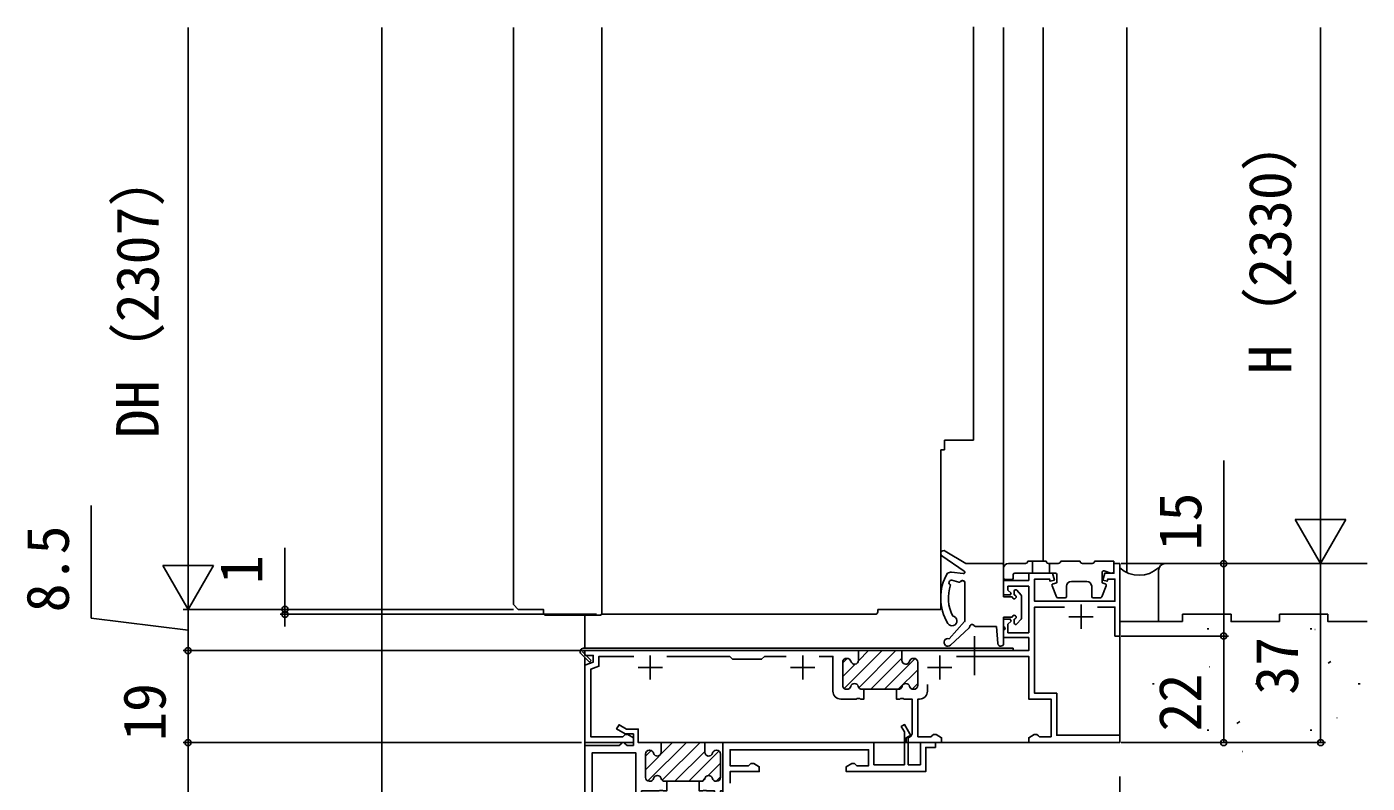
# Model space of a CAD drawing. Units: millimetres, scale not verified. Extents: x -525 to 525, y -783 to 779.
# Drawn here: x -159.5 to 117.4, y -305.3 to -149 of the extents above; entities that cross this region are included whole.
import ezdxf
from ezdxf.enums import TextEntityAlignment as Align

# ---------------------------------------------------------------- set-up
doc = ezdxf.new("R2010")
doc.units = ezdxf.units.MM
doc.header["$LTSCALE"] = 4
for name, color, linetype in [('0-2_YKK_11', 7, 'Continuous'), ('0-4_YKK_12', 2, 'Continuous'), ('0-5_YKK_13', 4, 'Continuous'), ('0-7_YKK_D', 6, 'Continuous'), ('0-9_YSS_K', 3, 'Continuous'), ('0-A_YSS_KE', 3, 'Continuous')]:
    doc.layers.add(name, color=color, linetype=linetype)
doc.styles.add('ＭＳ ゴシック', font='')
doc.styles.get('ＭＳ ゴシック').set_extended_font_data('MS Gothic')

msp = doc.modelspace()

# ---------------------------------------------------------------- linework, layer by layer
at = {"layer": '0-2_YKK_11'}
for p, q in [((58.292, -268.403), (58.292, -273.403)), ((55.792, -270.903), (60.792, -270.903)), ((-30.708, -278.903), (-30.708, -283.903)), ((0.792, -278.903), (0.792, -283.903)), ((9.042, -280.423), (9.961, -279.503)), ((9.371, -285.75), (17.218, -277.903)), ((9.943, -279.503), (9.842, -279.503)), ((9.943, -279.503), (9.842, -279.503)), ((12.285, -280.008), (14.39, -277.903)), ((12.387, -285.563), (20.047, -277.903)), ((14.875, -285.903), (21.292, -279.486)), ((17.704, -285.903), (24.044, -279.562)), ((23.742, -279.503), (23.641, -279.503)), ((23.742, -279.503), (23.641, -279.503)), ((29.092, -278.903), (29.092, -283.903)), ((-33.208, -281.403), (-28.208, -281.403)), ((-1.708, -281.403), (3.292, -281.403)), ((9.042, -280.303), (9.042, -285.103)), ((9.042, -280.303), (9.042, -285.103)), ((9.042, -283.251), (11.597, -280.696)), ((20.532, -285.903), (24.542, -281.893)), ((24.542, -285.103), (24.542, -280.303)), ((24.542, -285.103), (24.542, -280.303)), ((26.592, -281.403), (31.592, -281.403)), ((23.398, -285.865), (24.542, -284.722)), ((26.542, -284.888), (26.542, -286.303)), ((9.842, -285.903), (9.943, -285.903)), ((9.842, -285.903), (9.943, -285.903)), ((13.041, -285.903), (20.543, -285.903)), ((23.641, -285.903), (23.742, -285.903)), ((23.641, -285.903), (23.742, -285.903)), ((-31.708, -302.521), (-26.09, -296.903)), ((-31.708, -299.692), (-30.558, -298.543)), ((-31.205, -304.846), (-23.262, -296.903)), ((-30.908, -298.503), (-30.807, -298.503)), ((-30.908, -298.503), (-30.807, -298.503)), ((-28.458, -298.903), (-28.458, -296.903)), ((-28.236, -304.705), (-20.433, -296.903)), ((-25.605, -304.903), (-19.458, -298.756)), ((-22.777, -304.903), (-16.533, -298.659)), ((-17.109, -298.503), (-17.008, -298.503)), ((-17.109, -298.503), (-17.008, -298.503)), ((-31.708, -304.103), (-31.708, -299.303)), ((-31.708, -304.103), (-31.708, -299.303)), ((-18.754, -303.709), (-16.208, -301.163)), ((-16.208, -299.303), (-16.208, -304.103)), ((-16.208, -299.303), (-16.208, -304.103)), ((-19.877, -304.832), (-19.479, -304.434)), ((-17.12, -304.903), (-16.208, -303.991)), ((-30.807, -304.903), (-30.908, -304.903)), ((-30.807, -304.903), (-30.908, -304.903)), ((-20.207, -304.903), (-27.709, -304.903)), ((-17.008, -304.903), (-17.109, -304.903)), ((-17.008, -304.903), (-17.109, -304.903))]:
    msp.add_line(p, q, dxfattribs=at)
for points in [[(21.292, -279.903), (21.292, -277.903), (47.492, -277.903), (47.492, -275.203), (42.292, -275.203), (42.292, -271.403), (43.668, -271.403), (43.828, -271.791), (43.192, -272.427), (43.192, -274.203), (47.492, -274.203), (47.492, -264.603), (43.192, -264.603), (43.192, -265.379), (43.828, -266.015), (43.668, -266.403), (42.292, -266.403), (42.292, -263.403), (47.492, -263.403), (47.492, -261.903), (52.393, -261.903), (52.777, -263.337), (51.907, -263.57), (51.782, -263.103), (48.692, -263.103), (48.692, -267.703), (65.292, -267.703), (65.292, -263.103), (63.802, -263.103), (63.677, -263.57), (62.807, -263.337), (63.191, -261.903), (65.092, -261.903), (65.092, -259.903), (66.292, -259.903), (66.292, -274.903), (65.292, -274.903), (65.292, -268.903), (61.674, -268.903)], [(54.91, -268.903), (48.692, -268.903), (48.692, -286.703), (53.292, -286.703), (53.292, -295.403), (66.292, -295.403), (66.292, -296.903), (47.492, -296.903), (47.492, -295.903), (48.618, -295.253), (49.192, -295.253), (49.49, -295.523), (49.689, -295.703), (52.092, -295.703), (52.092, -287.903), (47.492, -287.903), (47.492, -279.103), (32.539, -279.103)], [(-34.107, -279.103), (-41.308, -279.103), (-41.308, -281.125), (-43.008, -281.743), (-43.008, -295.703), (-36.406, -295.703), (-36.207, -295.523), (-35.908, -295.253), (-35.334, -295.253), (-34.208, -295.903), (-34.208, -296.903), (-44.208, -296.903), (-44.208, -280.903), (-42.508, -280.284), (-42.508, -278.903), (-44.208, -278.903), (-44.208, -277.903), (12.292, -277.903), (12.292, -279.903)], [(-2.607, -279.103), (-7.108, -279.103), (-7.708, -279.703), (-13.708, -279.703), (-14.308, -279.103), (-27.31, -279.103)], [(7.042, -286.303), (7.042, -279.103), (4.19, -279.103)], [(21.292, -279.903), (21.292, -277.903), (12.292, -277.903), (12.292, -279.903)], [(13.041, -285.903), (13.442, -285.903), (13.442, -287.903), (12.75, -287.903), (12.567, -287.783), (12.017, -287.783), (11.834, -287.903), (8.642, -287.903)], [(24.942, -287.903), (24.592, -287.903), (24.592, -295.703), (27.294, -295.703), (27.493, -295.523), (27.792, -295.253), (28.366, -295.253), (29.492, -295.903), (29.492, -296.903), (22.192, -296.903), (22.192, -295.903), (23.392, -295.21), (23.392, -287.903), (21.75, -287.903), (21.567, -287.783), (21.017, -287.783), (20.834, -287.903), (20.142, -287.903), (20.142, -285.903), (20.543, -285.903)], [(-28.458, -298.903), (-28.458, -296.903), (-33.208, -296.903), (-33.208, -294.103), (-35.64, -294.103), (-37.158, -293.227), (-37.658, -294.093), (-35.908, -295.103), (-34.208, -295.103), (-34.208, -297.503), (-35.508, -297.503), (-35.808, -297.203), (-36.108, -296.903), (-36.508, -296.903), (-36.808, -297.203), (-37.108, -297.503), (-44.208, -297.503), (-44.208, -382.903)], [(-14.208, -305.303), (-14.208, -302.903), (-8.208, -302.903), (-8.208, -301.903), (-9.334, -301.253), (-9.908, -301.253), (-10.207, -301.523), (-10.406, -301.703), (-14.208, -301.703), (-14.208, -298.403), (14.392, -298.403), (14.392, -301.703), (11.989, -301.703), (11.79, -301.523), (11.492, -301.253), (10.918, -301.253), (9.792, -301.903), (9.792, -302.903), (26.192, -302.903), (26.192, -297.903), (28.192, -297.903), (28.192, -296.903), (25.092, -296.903), (25.092, -301.503), (22.592, -301.503), (22.592, -295.903), (23.202, -295.551), (21.846, -293.203), (21.153, -293.603), (21.792, -294.709), (21.792, -301.503), (15.492, -301.503), (15.492, -296.903)], [(-42.708, -340.403), (-42.708, -299.003), (-33.708, -299.003), (-33.708, -336.503), (-36.508, -336.503)], [(-28.458, -296.903), (-19.458, -296.903), (-19.458, -298.903)], [(15.492, -296.903), (-19.458, -296.903), (-19.458, -298.903)], [(-32.508, -339.803), (-32.508, -306.903), (-28.916, -306.903), (-28.733, -306.783), (-28.183, -306.783), (-28, -306.903), (-27.308, -306.903), (-27.308, -304.903), (-27.709, -304.903)], [(-20.207, -304.903), (-20.608, -304.903), (-20.608, -306.903), (-19.916, -306.903), (-19.733, -306.783), (-19.183, -306.783), (-19, -306.903), (-17.408, -306.903), (-17.408, -314.603), (-18.306, -315.073), (-17.408, -316.903), (-14.208, -316.903), (-14.208, -315.803), (-16.208, -315.803), (-16.208, -306.903), (-15.808, -306.903)]]:
    msp.add_lwpolyline(points, dxfattribs=at)
for centre, radius, start, end in [((9.842, -280.303), 0.8, 90.00001, 179.99999), ((9.842, -280.303), 0.8, 90.00001, 179.99999), ((9.943, -280.303), 0.8, 14.47749, 89.99997), ((9.943, -280.303), 0.8, 14.47749, 89.99997), ((23.641, -280.303), 0.8, 90.00003, 165.52251), ((23.641, -280.303), 0.8, 90.00003, 165.52251), ((23.742, -280.303), 0.8, 0.00001, 89.99999), ((23.742, -280.303), 0.8, 0.00001, 89.99999), ((11.492, -279.903), 0.8, 194.47752, 359.99999), ((11.492, -279.903), 0.8, 194.47752, 359.99999), ((22.092, -279.903), 0.8, 180.00001, 345.52248), ((22.092, -279.903), 0.8, 180.00001, 345.52248), ((9.842, -285.103), 0.8, 180.00001, 269.99999), ((9.842, -285.103), 0.8, 180.00001, 269.99999), ((11.492, -285.503), 0.8, 14.47752, 165.52248), ((11.492, -285.503), 0.8, 14.47752, 165.52248), ((22.092, -285.503), 0.8, 14.47752, 165.52248), ((22.092, -285.503), 0.8, 14.47752, 165.52248), ((23.742, -285.103), 0.8, 270.00001, 359.99999), ((23.742, -285.103), 0.8, 270.00001, 359.99999), ((8.642, -286.303), 1.6, 180.00001, 269.99999), ((9.943, -285.103), 0.8, 270.00003, 345.52251), ((9.943, -285.103), 0.8, 270.00003, 345.52251), ((13.041, -285.103), 0.8, 194.47749, 269.99997), ((13.041, -285.103), 0.8, 194.47749, 269.99997), ((20.543, -285.103), 0.8, 270.00003, 345.52251), ((20.543, -285.103), 0.8, 270.00003, 345.52251), ((23.641, -285.103), 0.8, 194.47749, 269.99997), ((23.641, -285.103), 0.8, 194.47749, 269.99997), ((24.942, -286.303), 1.6, 270.00001, 359.99999), ((-30.908, -299.303), 0.8, 90.00001, 179.99999), ((-30.908, -299.303), 0.8, 90.00001, 179.99999), ((-30.807, -299.303), 0.8, 14.47749, 89.99997), ((-30.807, -299.303), 0.8, 14.47749, 89.99997), ((-29.258, -298.903), 0.8, 194.47752, 359.99999), ((-29.258, -298.903), 0.8, 194.47752, 359.99999), ((-18.658, -298.903), 0.8, 180.00001, 345.52248), ((-18.658, -298.903), 0.8, 180.00001, 345.52248), ((-17.109, -299.303), 0.8, 90.00003, 165.52251), ((-17.109, -299.303), 0.8, 90.00003, 165.52251), ((-17.008, -299.303), 0.8, 0.00001, 89.99999), ((-17.008, -299.303), 0.8, 0.00001, 89.99999), ((-30.908, -304.103), 0.8, 180.00001, 269.99999), ((-30.908, -304.103), 0.8, 180.00001, 269.99999), ((-30.807, -304.103), 0.8, 270.00003, 345.52251), ((-30.807, -304.103), 0.8, 270.00003, 345.52251), ((-29.258, -304.503), 0.8, 14.47752, 165.52248), ((-29.258, -304.503), 0.8, 14.47752, 165.52248), ((-27.709, -304.103), 0.8, 194.47749, 269.99997), ((-27.709, -304.103), 0.8, 194.47749, 269.99997), ((-20.207, -304.103), 0.8, 270.00003, 345.52251), ((-20.207, -304.103), 0.8, 270.00003, 345.52251), ((-18.658, -304.503), 0.8, 14.47752, 165.52248), ((-18.658, -304.503), 0.8, 14.47752, 165.52248), ((-17.109, -304.103), 0.8, 194.47749, 269.99997), ((-17.109, -304.103), 0.8, 194.47749, 269.99997), ((-17.008, -304.103), 0.8, 270.00001, 359.99999), ((-17.008, -304.103), 0.8, 270.00001, 359.99999)]:
    msp.add_arc(centre, radius, start, end, dxfattribs=at)
at = {"layer": '0-4_YKK_12'}
for p, q in [((-86.208, -149.154), (-86.208, -364.903)), ((42.292, -149.154), (42.292, -260.903)), ((50.492, -149.154), (50.492, -259.403)), ((67.784, -149.154), (67.784, -261.777)), ((-44.208, -270.603), (-44.208, -277.403)), ((66.292, -274.603), (66.292, -296.903)), ((-44.208, -277.903), (-44.208, -278.686)), ((-44.208, -279.393), (-44.208, -281.113)), ((-44.208, -296.403), (-44.208, -298.003)), ((-15.708, -296.903), (-15.708, -382.903)), ((-15.708, -296.903), (66.292, -296.903))]:
    msp.add_line(p, q, dxfattribs=at)
at = {"layer": '0-5_YKK_13'}
for p, q in [((-59.008, -149.154), (-59.008, -268.403)), ((-40.708, -270.403), (-40.708, -149.154)), ((36.092, -148.982), (36.092, -234.403)), ((36.092, -234.403), (30.092, -234.403)), ((30.092, -234.403), (30.092, -236.403)), ((30.092, -236.403), (29.292, -236.403)), ((30.21, -257.324), (34.514, -259.903)), ((29.565, -258.336), (34.16, -261.45)), ((41.992, -259.903), (34.514, -259.903)), ((42.292, -266.803), (42.292, -260.203)), ((46.792, -259.903), (43.292, -259.903)), ((51.092, -259.403), (47.292, -259.403)), ((48.292, -259.403), (48.292, -261.903)), ((53.592, -259.903), (51.592, -259.903)), ((51.792, -259.903), (51.792, -261.903)), ((58.092, -259.403), (54.092, -259.403)), ((60.592, -259.903), (58.592, -259.903)), ((65.092, -259.403), (61.092, -259.403)), ((65.092, -261.403), (65.092, -259.403)), ((33.916, -261.998), (31.558, -261.696)), ((42.292, -262.903), (42.292, -260.903)), ((44.292, -262.903), (44.292, -262.203)), ((44.592, -261.903), (52.992, -261.903)), ((53.292, -262.203), (53.292, -263.903)), ((62.692, -261.703), (62.692, -263.903)), ((63.089, -261.419), (64.431, -261.876)), ((33.074, -263.75), (31.621, -263.375)), ((34.292, -271.719), (34.292, -263.945)), ((42.592, -263.203), (43.992, -263.203)), ((44.492, -266.403), (44.492, -265.603)), ((45.016, -265.404), (45.916, -266.418)), ((52.313, -264.513), (53.217, -266.813)), ((53.292, -263.903), (52.514, -264.113)), ((55.292, -266.703), (55.292, -264.603)), ((56.292, -263.603), (59.492, -263.603)), ((60.492, -266.703), (60.492, -264.603)), ((63.471, -264.513), (62.567, -266.813)), ((63.294, -264.121), (62.692, -263.903)), ((-58.008, -269.403), (-59.008, -268.403)), ((42.292, -266.803), (44.092, -266.803)), ((44.554, -266.408), (44.492, -266.346)), ((45.992, -271.189), (45.992, -266.617)), ((53.496, -267.003), (54.992, -267.003)), ((62.288, -267.003), (60.792, -267.003)), ((-52.308, -270.603), (-41.108, -270.603)), ((-40.825, -270.403), (-28.108, -270.403)), ((-28.108, -270.403), (15.792, -270.403)), ((16.292, -269.903), (16.292, -269.403)), ((42.292, -271.003), (44.092, -271.003)), ((42.292, -273.003), (42.292, -271.003)), ((44.492, -272.203), (44.492, -271.403)), ((45.016, -272.402), (45.916, -271.388)), ((31.025, -275.438), (34.214, -271.92)), ((31.338, -276.787), (35.198, -273.178)), ((40.792, -272.903), (36.485, -272.903)), ((41.094, -276.454), (40.792, -272.903)), ((42.292, -274.603), (42.292, -272.003)), ((42.292, -276.403), (42.292, -273.603)), ((36.294, -274.903), (36.294, -282.953)), ((-43.298, -280.303), (-45.003, -278.598)), ((-44.599, -277.903), (-44.714, -278.18)), ((-42.944, -279.949), (-44.714, -278.18)), ((-44.599, -277.903), (44.293, -277.903)), ((-44.508, -277.403), (44.293, -277.403)), ((44.293, -277.403), (44.293, -277.903)), ((-43.298, -280.303), (-42.944, -279.949))]:
    msp.add_line(p, q, dxfattribs=at)
for points in [[(29.292, -236.403), (29.292, -269.403), (16.292, -269.403)], [(-58.008, -269.403), (-52.808, -269.403), (-52.808, -270.103)]]:
    msp.add_lwpolyline(points, dxfattribs=at)
for centre, radius, start, end in [((29.902, -257.839), 0.6, 59.07105, 235.87392), ((41.992, -260.203), 0.3, 0, 90), ((43.292, -260.903), 1, 90, 180), ((46.792, -259.403), 0.5, 270, 0), ((51.592, -259.403), 0.5, 180, 270), ((53.592, -259.403), 0.5, 270, 0), ((58.592, -259.403), 0.5, 180, 270), ((60.592, -259.403), 0.5, 270, 0), ((39.292, -267.019), 10, 149.25961, 211.80078), ((31.426, -263.022), 1.332, 84.3182, 123.22842), ((33.98, -261.693), 0.312, 257.98974, 354.11322), ((33.777, -261.799), 0.519, 8.19214, 42.35968), ((42.592, -262.903), 0.3, 180, 270), ((43.992, -262.903), 0.3, 270, 0), ((44.592, -262.203), 0.3, 90, 180), ((52.992, -262.203), 0.3, 0, 90), ((62.992, -261.703), 0.3, 71.18464, 180), ((64.592, -261.403), 0.5, 251.18464, 0), ((39.353, -267.002), 8.463, 161.67941, 206.44497), ((31.512, -263.871), 0.508, 77.55325, 247.76383), ((33.149, -263.46), 0.3, 255.53046, 323.50615), ((33.792, -263.935), 0.5, 0, 150.80645), ((33.792, -263.935), 0.5, 0, 150.80645), ((33.792, -263.935), 0.5, 352.6997, 143.50615), ((44.792, -265.603), 0.3, 41.59314, 180), ((52.592, -264.403), 0.3, 105.12723, 201.46551), ((56.292, -264.603), 1, 90, 180), ((59.492, -264.603), 1, 0, 90), ((63.192, -264.403), 0.3, 338.53449, 70.10409), ((44.492, -266.803), 0.4, 180, 90), ((45.692, -266.617), 0.3, 0, 41.59314), ((53.496, -266.703), 0.3, 201.46551, 270), ((54.992, -266.703), 0.3, 270, 0), ((60.792, -266.703), 0.3, 180, 270), ((62.288, -266.703), 0.3, 270, 338.53449), ((-52.308, -270.103), 0.5, 180, 270), ((-41.108, -270.303), 0.3, 270, 340.52878), ((15.792, -269.903), 0.5, 270, 360), ((31.643, -271.762), 1, 211.80078, 82.33958), ((44.492, -271.003), 0.4, 270, 180), ((45.692, -271.189), 0.3, 318.40686, 0), ((33.992, -271.719), 0.3, 317.79873, 0), ((34.993, -272.959), 0.3, 313.08137, 356.82535), ((35.792, -273.003), 0.5, 30, 176.82535), ((36.485, -272.603), 0.3, 210, 270), ((42.292, -273.303), 0.3, 270, 90), ((44.792, -272.203), 0.3, 180, 318.40686), ((30.792, -276.203), 0.8, 73.08137, 313.08137), ((41.692, -276.403), 0.6, 184.86385, 0), ((-44.508, -278.103), 0.7, 90, 225.00044)]:
    msp.add_arc(centre, radius, start, end, dxfattribs=at)
at = {"layer": '0-7_YKK_D'}
for p, q in [((-126.208, -258.903), (-126.208, -149.154)), ((107.784, -149.154), (107.784, -249.403)), ((107.784, -259.903), (107.784, -241.717)), ((-126.208, -269.403), (-126.208, -251.217)), ((107.784, -259.903), (102.534, -250.81)), ((113.034, -250.81), (102.534, -250.81)), ((107.784, -259.903), (113.034, -250.81)), ((-106.208, -269.403), (-106.208, -256.689)), ((-126.208, -269.403), (-131.458, -260.31)), ((-120.958, -260.31), (-131.458, -260.31)), ((-126.208, -269.403), (-120.958, -260.31)), ((66.575, -259.903), (108.784, -259.903)), ((66.575, -259.903), (88.784, -259.903)), ((66.575, -259.905), (108.784, -259.905)), ((107.784, -259.905), (107.784, -296.903)), ((-59.008, -269.403), (-127.208, -269.403)), ((-59.008, -269.403), (-127.208, -269.403)), ((-126.208, -269.403), (-126.208, -277.903)), ((-59.008, -269.403), (-107.208, -269.403)), ((-41.825, -270.403), (-107.208, -270.403)), ((-106.208, -270.403), (-106.208, -269.403)), ((-106.208, -270.403), (-106.208, -272.953)), ((66.575, -274.903), (88.784, -274.903)), ((66.575, -274.903), (88.784, -274.903)), ((87.784, -274.903), (87.784, -296.903)), ((-44.708, -277.903), (-127.208, -277.903)), ((-44.708, -277.903), (-127.208, -277.903)), ((-126.208, -277.903), (-126.208, -296.903)), ((-44.908, -296.903), (-127.208, -296.903)), ((-44.908, -296.903), (-127.208, -296.903)), ((-126.208, -296.903), (-126.208, -382.903)), ((66.575, -296.903), (108.784, -296.903)), ((66.575, -296.903), (88.784, -296.903)), ((66.292, -303.903), (66.292, -427.903))]:
    msp.add_line(p, q, dxfattribs=at)
for points in [[(87.784, -274.903), (87.784, -259.903), (87.784, -238.626)], [(-126.208, -273.653), (-146.208, -271.178), (-146.208, -247.883)]]:
    msp.add_lwpolyline(points, dxfattribs=at)
for centre in [(87.784, -259.903), (-106.208, -269.403), (-106.208, -270.403), (87.784, -274.903), (87.784, -274.903), (-126.208, -277.903), (-126.208, -277.903), (-126.208, -296.903), (-126.208, -296.903), (87.784, -296.903), (107.784, -296.903)]:
    msp.add_circle(centre, 0.637, dxfattribs=at)
at = {"layer": '0-9_YSS_K'}
for p, q in [((66.292, -271.903), (66.292, -260.811)), ((79.29, -270.403), (89.29, -270.403)), ((79.29, -271.903), (79.29, -270.403)), ((99.29, -270.403), (109.29, -270.403)), ((99.29, -271.903), (99.29, -270.403)), ((79.29, -271.903), (66.292, -271.903)), ((84.335, -273.429), (84.685, -273.429)), ((105.615, -273.429), (105.965, -273.429)), ((106.61, -273.541), (106.676, -273.517)), ((84.769, -281.275), (84.835, -281.252)), ((109.33, -280.512), (109.914, -280.126)), ((73.03, -284.734), (73.38, -284.734)), ((94.31, -284.734), (94.66, -284.734)), ((115.59, -284.734), (115.94, -284.734)), ((90.505, -292.972), (91.089, -292.586)), ((111.133, -291.826), (111.199, -291.803)), ((84.335, -294.359), (84.685, -294.359)), ((105.615, -294.359), (105.965, -294.359)), ((91.601, -298.742), (91.667, -298.719))]:
    msp.add_line(p, q, dxfattribs=at)
for points in [[(99.29, -271.903), (89.29, -271.903), (89.29, -270.403)], [(117.421, -271.903), (109.29, -271.903), (109.29, -270.403)]]:
    msp.add_lwpolyline(points, dxfattribs=at)
msp.add_arc((70.292, -256.327), 6, 228.18957, 312.31105, dxfattribs=at)
at = {"layer": '0-A_YSS_KE'}
for p, q in [((75.792, -259.903), (117.421, -259.903)), ((74.292, -271.903), (74.292, -261.403))]:
    msp.add_line(p, q, dxfattribs=at)
msp.add_arc((75.792, -261.403), 1.5, 90, 180, dxfattribs=at)

# ---------------------------------------------------------------- texts
at = {"layer": '0-7_YKK_D', "style": 'ＭＳ ゴシック'}
for s, p in [('H（2330）', (104.352, -220.737)), ('DH（2307）', (-129.64, -234.028)), ('15', (85.784, -257.194)), ('8.5', (-148.208, -269.996)), ('1', (-108.208, -264.144)), ('37', (105.784, -287.029)), ('19', (-128.208, -296.573)), ('22', (85.784, -294.63))]:
    msp.add_text(s, height=8.798, rotation=90, dxfattribs=at).set_placement(p, align=Align.BOTTOM_LEFT)

doc.saveas('drawing.dxf')
